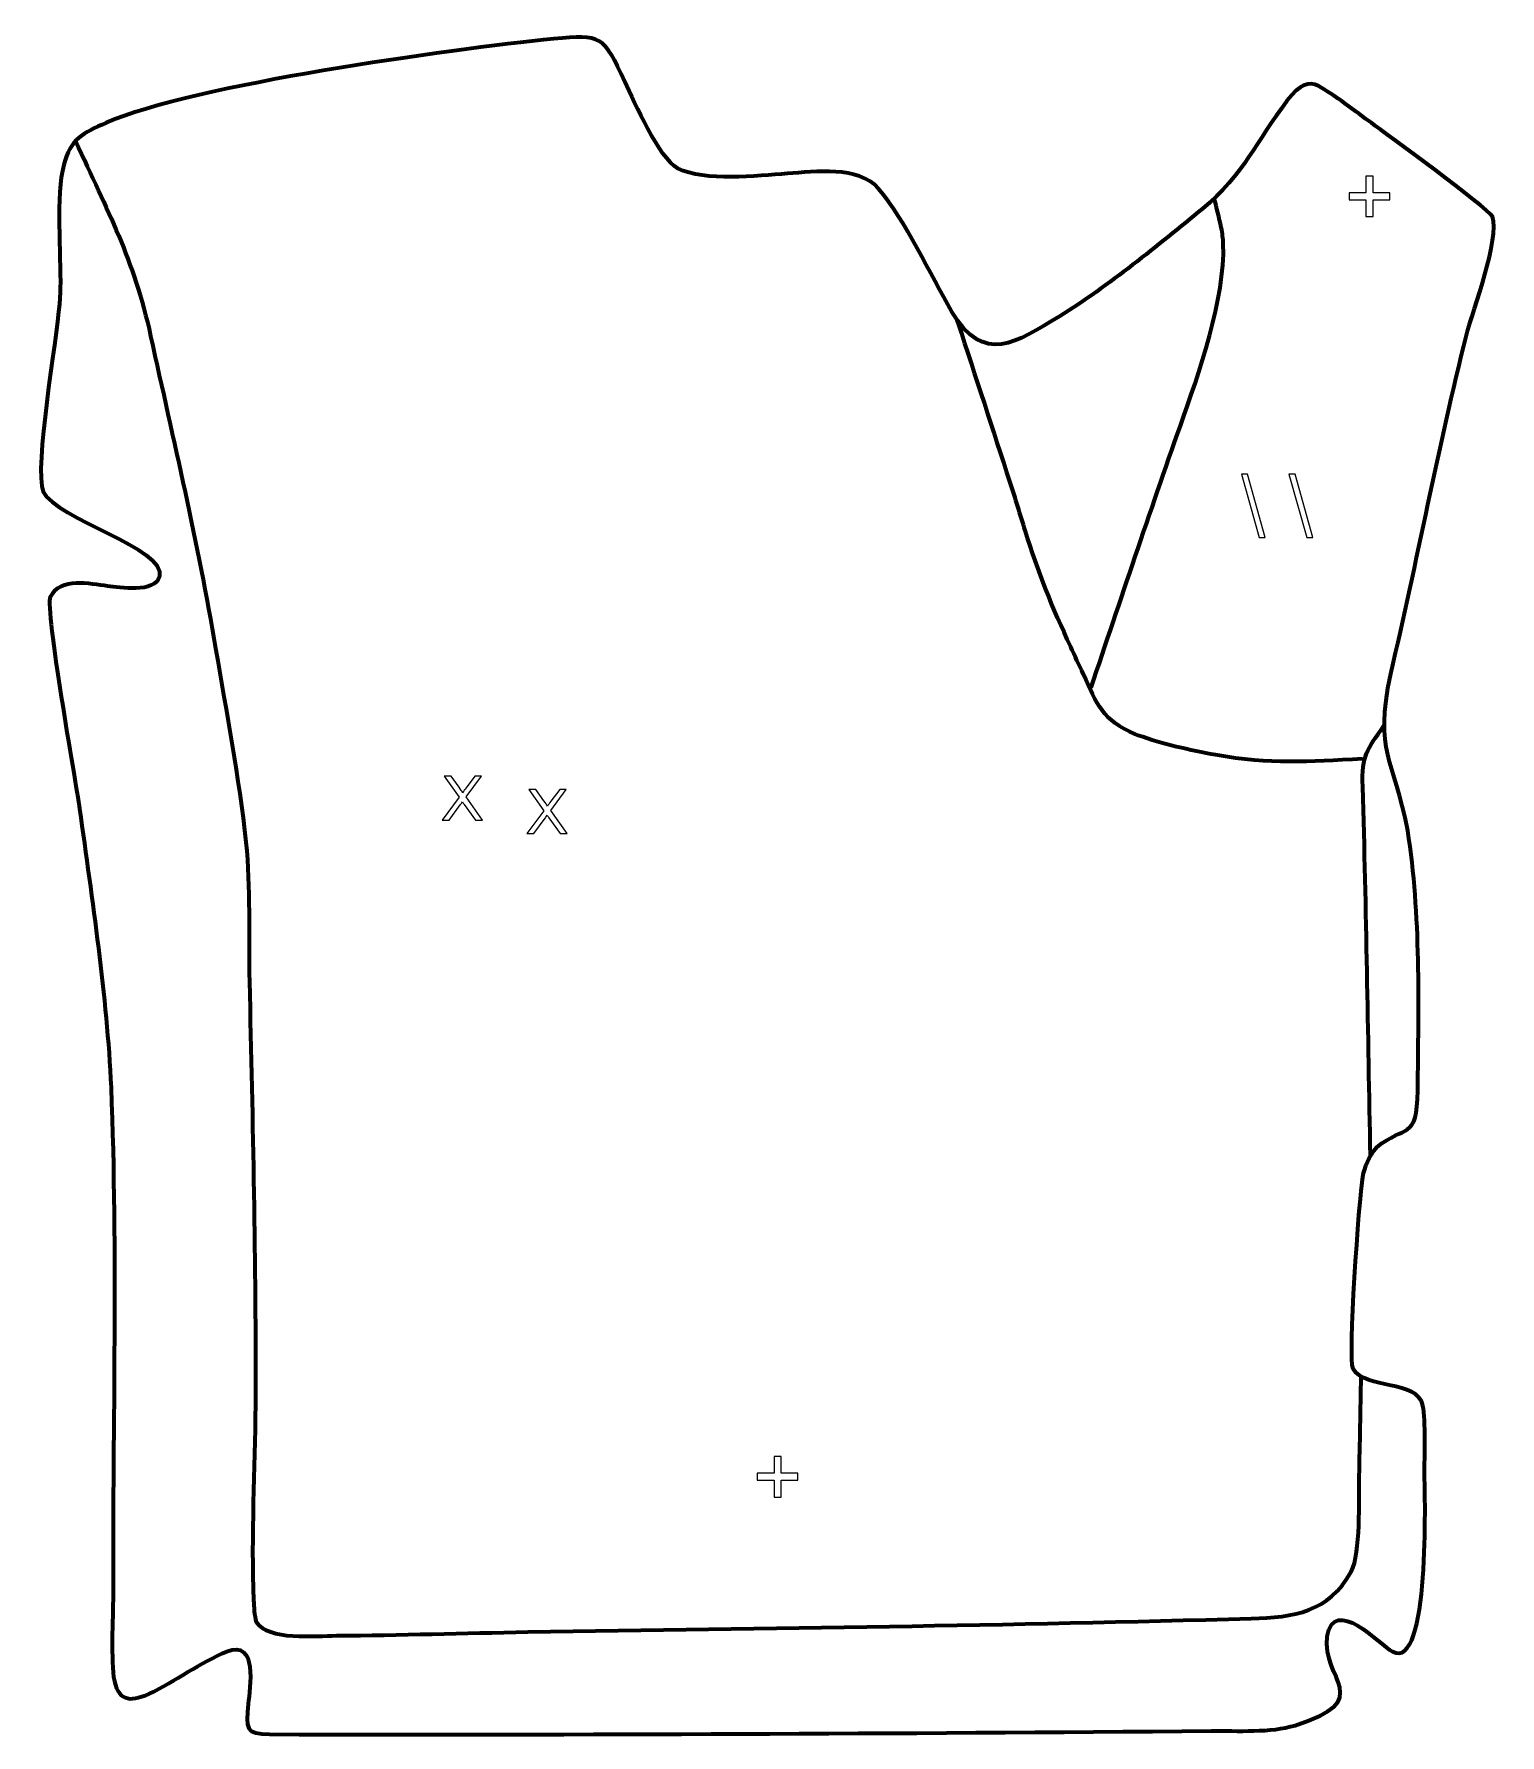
# Model space of a CAD drawing. Header units: millimetres. Extents: x -804 to -200, y -45 to 656.
import ezdxf

# ---------------------------------------------------------------- set-up
doc = ezdxf.new("R2010")
doc.units = ezdxf.units.MM
doc.header["$MEASUREMENT"] = 0
doc.layers.add('layer 2', color=7, linetype='Continuous')
doc.layers.add('layer 3', color=7, linetype='Continuous')

msp = doc.modelspace()

# ---------------------------------------------------------------- linework, layer by layer
at = {"layer": 'layer 2', "color": 140, "lineweight": 158}
for points, knots in [([(-786.5837, 611.5437), (-773.4448, 582.3666), (-762.7023, 563.2563), (-755.6672, 531.1359), (-755.6672, 531.1359), (-746.1699, 487.8948), (-736.3302, 446.1655), (-728.904, 402.402), (-728.904, 402.402), (-724.3914, 375.8085), (-719.3386, 349.4664), (-716.3992, 322.6227), (-716.3992, 322.6227), (-714.4922, 303.7863), (-715.3575, 284.1326), (-714.9691, 265.1576), (-714.9691, 265.1576), (-713.6556, 207.0225), (-712.2369, 148.9181), (-712.5154, 90.7616), (-712.5154, 90.7616), (-712.7045, 63.8239), (-714.406, 37.2044), (-713.24, 10.2239), (-713.24, 10.2239), (-713.1191, 7.7147), (-712.9748, 3.8086), (-712.1779, 1.4395), (-712.1779, 1.4395), (-707.4466, -6.4266), (-687.5875, -4.3274), (-679.1253, -4.2751), (-679.1253, -4.2751), (-652.8117, -4.1126), (-626.5501, -3.2342), (-600.2463, -2.7756), (-600.2463, -2.7756), (-500.8883, -1.2195), (-401.53, -0.0871), (-302.1977, 2.7919), (-302.1977, 2.7919), (-284.3545, 3.311), (-270.4005, 5.2023), (-260.9037, 22.0372), (-260.9037, 22.0372), (-256.933, 30.015), (-257.7377, 51.8225), (-257.6144, 61.4343), (-257.6144, 61.4343), (-257.2896, 75.1116), (-257.0501, 88.7899), (-256.8339, 102.4692)], [0, 0, 0, 0, 0.07142857, 0.07142857, 0.07142857, 0.07142857, 0.14285714, 0.14285714, 0.14285714, 0.14285714, 0.21428571, 0.21428571, 0.21428571, 0.21428571, 0.28571429, 0.28571429, 0.28571429, 0.28571429, 0.35714286, 0.35714286, 0.35714286, 0.35714286, 0.42857143, 0.42857143, 0.42857143, 0.42857143, 0.5, 0.5, 0.5, 0.5, 0.57142857, 0.57142857, 0.57142857, 0.57142857, 0.64285714, 0.64285714, 0.64285714, 0.64285714, 0.71428571, 0.71428571, 0.71428571, 0.71428571, 0.78571429, 0.78571429, 0.78571429, 0.78571429, 0.85714286, 0.85714286, 0.85714286, 0.85714286, 1, 1, 1, 1]), ([(-368.0957, 386.316), (-355.9939, 422.3492), (-343.9736, 458.4008), (-331.3139, 494.2437), (-331.3139, 494.2437), (-323.8598, 515.269), (-312.7877, 546.9322), (-313.6266, 569.1267), (-313.6266, 569.1267), (-313.7491, 571.5469), (-314.01, 573.4954), (-314.4609, 575.8682), (-314.4609, 575.8682), (-315.3197, 579.8906), (-316.387, 583.9082), (-317.3639, 587.9077)], [0, 0, 0, 0, 0.2, 0.2, 0.2, 0.2, 0.4, 0.4, 0.4, 0.4, 0.6, 0.6, 0.6, 0.6, 1, 1, 1, 1]), ([(-256.2816, 356.9484), (-279.0372, 355.8692), (-293.9725, 354.5245), (-316.8947, 358.5969), (-316.8947, 358.5969), (-327.0969, 360.5121), (-338.9671, 363.0229), (-348.6623, 366.6595), (-348.6623, 366.6595), (-348.6623, 366.6595), (-349.8909, 367.1204), (-349.8909, 367.1204), (-349.8909, 367.1204), (-363.5159, 372.8941), (-365.6568, 379.3407), (-371.3534, 391.9393), (-371.3534, 391.9393), (-373.0808, 395.6591), (-374.7688, 399.3946), (-376.5076, 403.1098), (-376.5076, 403.1098), (-384.113, 419.2402), (-389.9431, 434.0125), (-395.26, 451.0479), (-395.26, 451.0479), (-397.3099, 457.666), (-399.3027, 464.2883), (-401.4378, 470.8809), (-401.4378, 470.8809), (-408.5549, 492.7013), (-415.6682, 514.5229), (-422.7834, 536.3438), (-422.7834, 536.3438), (-422.7834, 536.3438), (-423.2474, 537.7669), (-423.2474, 537.7669)], [0, 0, 0, 0, 0.1, 0.1, 0.1, 0.1, 0.2, 0.2, 0.2, 0.2, 0.3, 0.3, 0.3, 0.3, 0.4, 0.4, 0.4, 0.4, 0.5, 0.5, 0.5, 0.5, 0.6, 0.6, 0.6, 0.6, 0.7, 0.7, 0.7, 0.7, 0.8, 0.8, 0.8, 0.8, 1, 1, 1, 1]), ([(-252.9645, 193.3768), (-253.984, 244.0592), (-254.6362, 294.7572), (-256.1695, 345.4271), (-256.1695, 345.4271), (-256.5837, 359.1145), (-254.6241, 359.973), (-247.2782, 370.8393)], [0, 0, 0, 0, 0.33333333, 0.33333333, 0.33333333, 0.33333333, 1, 1, 1, 1])]:
    msp.add_open_spline(points, degree=3, knots=knots, dxfattribs=at)
at = {"layer": 'layer 2', "color": 142}
for points, knots in [([(-254.833, 580.3807), (-254.833, 580.3807), (-254.833, 587.2952), (-254.833, 587.2952), (-254.833, 587.2952), (-254.833, 587.2952), (-261.7121, 587.2952), (-261.7121, 587.2952), (-261.7121, 587.2952), (-261.7121, 587.2952), (-261.7121, 590.188), (-261.7121, 590.188), (-261.7121, 590.188), (-261.7121, 590.188), (-254.833, 590.188), (-254.833, 590.188), (-254.833, 590.188), (-254.833, 590.188), (-254.833, 597.0671), (-254.833, 597.0671), (-254.833, 597.0671), (-254.833, 597.0671), (-251.9049, 597.0671), (-251.9049, 597.0671), (-251.9049, 597.0671), (-251.9049, 597.0671), (-251.9049, 590.188), (-251.9049, 590.188), (-251.9049, 590.188), (-251.9049, 590.188), (-245.0257, 590.188), (-245.0257, 590.188), (-245.0257, 590.188), (-245.0257, 590.188), (-245.0257, 587.2952), (-245.0257, 587.2952), (-245.0257, 587.2952), (-245.0257, 587.2952), (-251.9049, 587.2952), (-251.9049, 587.2952), (-251.9049, 587.2952), (-251.9049, 587.2952), (-251.9049, 580.3807), (-251.9049, 580.3807), (-251.9049, 580.3807), (-251.9049, 580.3807), (-254.833, 580.3807), (-254.833, 580.3807)], [0, 0, 0, 0, 0.07692308, 0.07692308, 0.07692308, 0.07692308, 0.15384615, 0.15384615, 0.15384615, 0.15384615, 0.23076923, 0.23076923, 0.23076923, 0.23076923, 0.30769231, 0.30769231, 0.30769231, 0.30769231, 0.38461538, 0.38461538, 0.38461538, 0.38461538, 0.46153846, 0.46153846, 0.46153846, 0.46153846, 0.53846154, 0.53846154, 0.53846154, 0.53846154, 0.61538462, 0.61538462, 0.61538462, 0.61538462, 0.69230769, 0.69230769, 0.69230769, 0.69230769, 0.76923077, 0.76923077, 0.76923077, 0.76923077, 0.84615385, 0.84615385, 0.84615385, 0.84615385, 1, 1, 1, 1]), ([(-298.8603, 448.1421), (-298.8603, 448.1421), (-306.1628, 474.2476), (-306.1628, 474.2476), (-306.1628, 474.2476), (-306.1628, 474.2476), (-303.6816, 474.2476), (-303.6816, 474.2476), (-303.6816, 474.2476), (-303.6816, 474.2476), (-296.3791, 448.1421), (-296.3791, 448.1421), (-296.3791, 448.1421), (-296.3791, 448.1421), (-298.8603, 448.1421), (-298.8603, 448.1421)], [0, 0, 0, 0, 0.2, 0.2, 0.2, 0.2, 0.4, 0.4, 0.4, 0.4, 0.6, 0.6, 0.6, 0.6, 1, 1, 1, 1]), ([(-279.2577, 448.1421), (-279.2577, 448.1421), (-286.5602, 474.2476), (-286.5602, 474.2476), (-286.5602, 474.2476), (-286.5602, 474.2476), (-284.079, 474.2476), (-284.079, 474.2476), (-284.079, 474.2476), (-284.079, 474.2476), (-276.7765, 448.1421), (-276.7765, 448.1421), (-276.7765, 448.1421), (-276.7765, 448.1421), (-279.2577, 448.1421), (-279.2577, 448.1421)], [0, 0, 0, 0, 0.2, 0.2, 0.2, 0.2, 0.4, 0.4, 0.4, 0.4, 0.6, 0.6, 0.6, 0.6, 1, 1, 1, 1]), ([(-635.558, 331.7161), (-635.558, 331.7161), (-628.5307, 341.1522), (-628.5307, 341.1522), (-628.5307, 341.1522), (-628.5307, 341.1522), (-634.7198, 349.9025), (-634.7198, 349.9025), (-634.7198, 349.9025), (-634.7198, 349.9025), (-631.8539, 349.9025), (-631.8539, 349.9025), (-631.8539, 349.9025), (-631.8539, 349.9025), (-628.5392, 345.2501), (-628.5392, 345.2501), (-628.5392, 345.2501), (-627.8491, 344.2849), (-627.3708, 343.5483), (-627.0956, 343.036), (-627.0956, 343.036), (-626.685, 343.671), (-626.2024, 344.3484), (-625.6478, 345.0638), (-625.6478, 345.0638), (-625.6478, 345.0638), (-622.0156, 349.9025), (-622.0156, 349.9025), (-622.0156, 349.9025), (-622.0156, 349.9025), (-619.3782, 349.9025), (-619.3782, 349.9025), (-619.3782, 349.9025), (-619.3782, 349.9025), (-625.6944, 341.258), (-625.6944, 341.258), (-625.6944, 341.258), (-625.6944, 341.258), (-618.8956, 331.7161), (-618.8956, 331.7161), (-618.8956, 331.7161), (-618.8956, 331.7161), (-621.8505, 331.7161), (-621.8505, 331.7161), (-621.8505, 331.7161), (-621.8505, 331.7161), (-626.4394, 338.2016), (-626.4394, 338.2016), (-626.4394, 338.2016), (-626.7019, 338.5699), (-626.9517, 338.9382), (-627.1845, 339.3022), (-627.1845, 339.3022), (-627.5909, 338.6926), (-627.8788, 338.2651), (-628.0566, 338.0238), (-628.0566, 338.0238), (-628.0566, 338.0238), (-632.6667, 331.7161), (-632.6667, 331.7161), (-632.6667, 331.7161), (-632.6667, 331.7161), (-635.558, 331.7161), (-635.558, 331.7161)], [0, 0, 0, 0, 0.05882353, 0.05882353, 0.05882353, 0.05882353, 0.11764706, 0.11764706, 0.11764706, 0.11764706, 0.17647059, 0.17647059, 0.17647059, 0.17647059, 0.23529412, 0.23529412, 0.23529412, 0.23529412, 0.29411765, 0.29411765, 0.29411765, 0.29411765, 0.35294118, 0.35294118, 0.35294118, 0.35294118, 0.41176471, 0.41176471, 0.41176471, 0.41176471, 0.47058824, 0.47058824, 0.47058824, 0.47058824, 0.52941176, 0.52941176, 0.52941176, 0.52941176, 0.58823529, 0.58823529, 0.58823529, 0.58823529, 0.64705882, 0.64705882, 0.64705882, 0.64705882, 0.70588235, 0.70588235, 0.70588235, 0.70588235, 0.76470588, 0.76470588, 0.76470588, 0.76470588, 0.82352941, 0.82352941, 0.82352941, 0.82352941, 0.88235294, 0.88235294, 0.88235294, 0.88235294, 1, 1, 1, 1]), ([(-600.6329, 326.1598), (-600.6329, 326.1598), (-593.6056, 335.5959), (-593.6056, 335.5959), (-593.6056, 335.5959), (-593.6056, 335.5959), (-599.7947, 344.3462), (-599.7947, 344.3462), (-599.7947, 344.3462), (-599.7947, 344.3462), (-596.9288, 344.3462), (-596.9288, 344.3462), (-596.9288, 344.3462), (-596.9288, 344.3462), (-593.6141, 339.6938), (-593.6141, 339.6938), (-593.6141, 339.6938), (-592.924, 338.7286), (-592.4457, 337.992), (-592.1705, 337.4797), (-592.1705, 337.4797), (-591.7599, 338.1147), (-591.2773, 338.7921), (-590.7227, 339.5075), (-590.7227, 339.5075), (-590.7227, 339.5075), (-587.0905, 344.3462), (-587.0905, 344.3462), (-587.0905, 344.3462), (-587.0905, 344.3462), (-584.4531, 344.3462), (-584.4531, 344.3462), (-584.4531, 344.3462), (-584.4531, 344.3462), (-590.7693, 335.7017), (-590.7693, 335.7017), (-590.7693, 335.7017), (-590.7693, 335.7017), (-583.9705, 326.1598), (-583.9705, 326.1598), (-583.9705, 326.1598), (-583.9705, 326.1598), (-586.9254, 326.1598), (-586.9254, 326.1598), (-586.9254, 326.1598), (-586.9254, 326.1598), (-591.5143, 332.6453), (-591.5143, 332.6453), (-591.5143, 332.6453), (-591.7768, 333.0136), (-592.0266, 333.3819), (-592.2594, 333.7459), (-592.2594, 333.7459), (-592.6658, 333.1363), (-592.9537, 332.7088), (-593.1315, 332.4675), (-593.1315, 332.4675), (-593.1315, 332.4675), (-597.7416, 326.1598), (-597.7416, 326.1598), (-597.7416, 326.1598), (-597.7416, 326.1598), (-600.6329, 326.1598), (-600.6329, 326.1598)], [0, 0, 0, 0, 0.05882353, 0.05882353, 0.05882353, 0.05882353, 0.11764706, 0.11764706, 0.11764706, 0.11764706, 0.17647059, 0.17647059, 0.17647059, 0.17647059, 0.23529412, 0.23529412, 0.23529412, 0.23529412, 0.29411765, 0.29411765, 0.29411765, 0.29411765, 0.35294118, 0.35294118, 0.35294118, 0.35294118, 0.41176471, 0.41176471, 0.41176471, 0.41176471, 0.47058824, 0.47058824, 0.47058824, 0.47058824, 0.52941176, 0.52941176, 0.52941176, 0.52941176, 0.58823529, 0.58823529, 0.58823529, 0.58823529, 0.64705882, 0.64705882, 0.64705882, 0.64705882, 0.70588235, 0.70588235, 0.70588235, 0.70588235, 0.76470588, 0.76470588, 0.76470588, 0.76470588, 0.82352941, 0.82352941, 0.82352941, 0.82352941, 0.88235294, 0.88235294, 0.88235294, 0.88235294, 1, 1, 1, 1]), ([(-498.7802, 52.8014), (-498.7802, 52.8014), (-498.7802, 59.7159), (-498.7802, 59.7159), (-498.7802, 59.7159), (-498.7802, 59.7159), (-505.6593, 59.7159), (-505.6593, 59.7159), (-505.6593, 59.7159), (-505.6593, 59.7159), (-505.6593, 62.6087), (-505.6593, 62.6087), (-505.6593, 62.6087), (-505.6593, 62.6087), (-498.7802, 62.6087), (-498.7802, 62.6087), (-498.7802, 62.6087), (-498.7802, 62.6087), (-498.7802, 69.4878), (-498.7802, 69.4878), (-498.7802, 69.4878), (-498.7802, 69.4878), (-495.8521, 69.4878), (-495.8521, 69.4878), (-495.8521, 69.4878), (-495.8521, 69.4878), (-495.8521, 62.6087), (-495.8521, 62.6087), (-495.8521, 62.6087), (-495.8521, 62.6087), (-488.9729, 62.6087), (-488.9729, 62.6087), (-488.9729, 62.6087), (-488.9729, 62.6087), (-488.9729, 59.7159), (-488.9729, 59.7159), (-488.9729, 59.7159), (-488.9729, 59.7159), (-495.8521, 59.7159), (-495.8521, 59.7159), (-495.8521, 59.7159), (-495.8521, 59.7159), (-495.8521, 52.8014), (-495.8521, 52.8014), (-495.8521, 52.8014), (-495.8521, 52.8014), (-498.7802, 52.8014), (-498.7802, 52.8014)], [0, 0, 0, 0, 0.07692308, 0.07692308, 0.07692308, 0.07692308, 0.15384615, 0.15384615, 0.15384615, 0.15384615, 0.23076923, 0.23076923, 0.23076923, 0.23076923, 0.30769231, 0.30769231, 0.30769231, 0.30769231, 0.38461538, 0.38461538, 0.38461538, 0.38461538, 0.46153846, 0.46153846, 0.46153846, 0.46153846, 0.53846154, 0.53846154, 0.53846154, 0.53846154, 0.61538462, 0.61538462, 0.61538462, 0.61538462, 0.69230769, 0.69230769, 0.69230769, 0.69230769, 0.76923077, 0.76923077, 0.76923077, 0.76923077, 0.84615385, 0.84615385, 0.84615385, 0.84615385, 1, 1, 1, 1])]:
    msp.add_open_spline(points, degree=3, knots=knots, dxfattribs=at)
at = {"layer": 'layer 3', "color": 242, "lineweight": 158}
msp.add_open_spline([(-589.5965, 653.632), (-570.048, 655.6184), (-569.0482, 654.9994), (-560.2505, 635.8992), (-560.2505, 635.8992), (-556.2074, 627.2662), (-546.1579, 604.6954), (-538.4399, 600.1939), (-538.4399, 600.1939), (-526.9048, 594.7018), (-506.2267, 597.2714), (-493.1896, 598.0886), (-493.1896, 598.0886), (-481.7444, 598.8923), (-464.1505, 601.5045), (-455.7411, 591.8862), (-455.7411, 591.8862), (-444.5994, 579.1428), (-434.3814, 556.3631), (-425.4543, 541.191), (-425.4543, 541.191), (-412.2711, 518.9847), (-398.9829, 528.472), (-381.0786, 539.2638), (-381.0786, 539.2638), (-360.7882, 551.9177), (-340.7809, 568.4412), (-322.2261, 583.6347), (-322.2261, 583.6347), (-305.2375, 597.5458), (-300.0758, 611.5201), (-287.4141, 628.0386), (-287.4141, 628.0386), (-281.8802, 635.1579), (-278.3837, 636.1492), (-274.556, 634.2395), (-274.556, 634.2395), (-268.5335, 630.9732), (-258.3668, 623.1576), (-252.623, 618.9884), (-252.623, 618.9884), (-246.3747, 614.4529), (-205.1118, 584.386), (-202.6812, 580.4047), (-202.6812, 580.4047), (-199.613, 571.3238), (-210.5443, 542.5189), (-213.4253, 531.5391), (-213.4253, 531.5391), (-224.9934, 485.3257), (-233.7345, 438.3669), (-244.6599, 391.9373), (-244.6599, 391.9373), (-251.5037, 359.135), (-243.4225, 357.8692), (-237.636, 327.4689), (-237.636, 327.4689), (-232.1164, 292.7015), (-233.1141, 255.5103), (-233.5065, 220.3283), (-233.5065, 220.3283), (-233.7418, 199.2365), (-238.7251, 206.6382), (-250.3626, 196.9346), (-250.3626, 196.9346), (-253.7278, 193.0896), (-255.3466, 189.0028), (-256.1453, 184.7085), (-256.1453, 184.7085), (-257.6836, 175.6665), (-262.3206, 109.465), (-260.1302, 105.6828), (-260.1302, 105.6828), (-254.9064, 96.6626), (-233.6869, 101.5176), (-231.3772, 90.3542), (-231.3772, 90.3542), (-230.186, 84.5969), (-230.7049, 68.9346), (-230.7015, 62.2342), (-230.7015, 62.2342), (-230.563, 54.198), (-228.2976, -19.1976), (-243.8613, -10.8841), (-243.8613, -10.8841), (-249.625, -7.8054), (-267.6256, 12.5218), (-270.8772, -4.6159), (-270.8772, -4.6159), (-273.2065, -22.445), (-250.258, -30.6634), (-284.0647, -41.2415), (-284.0647, -41.2415), (-294.0014, -44.3507), (-307.9321, -43.4337), (-318.5628, -43.5251), (-318.5628, -43.5251), (-448.0365, -44.6376), (-577.1595, -45.2157), (-706.6411, -44.9333), (-706.6411, -44.9333), (-716.5936, -44.726), (-716.4547, -42.6469), (-715.4446, -32.4025), (-715.4446, -32.4025), (-714.7991, -25.8558), (-711.4666, -5.4941), (-724.2903, -10.8466), (-724.2903, -10.8466), (-734.8587, -15.2578), (-745.7199, -23.049), (-756.2554, -28.263), (-756.2554, -28.263), (-764.6974, -31.9607), (-769.3598, -31.037), (-770.9324, -21.355), (-770.9324, -21.355), (-772.1136, -11.5563), (-771.1024, 4.2899), (-771.1418, 14.8636), (-771.1418, 14.8636), (-771.3231, 83.4716), (-769.2625, 153.1047), (-771.9869, 221.5682), (-771.9869, 221.5682), (-773.7334, 259.2393), (-779.8221, 298.9025), (-784.9541, 336.3875), (-784.9541, 336.3875), (-786.6967, 348.2518), (-799.3092, 418.5784), (-797.0862, 423.7543), (-797.0862, 423.7543), (-792.6689, 431.8838), (-780.8685, 429.0969), (-773.4011, 428.139), (-773.4011, 428.139), (-768.469, 427.5062), (-753.967, 425.1466), (-752.0694, 432.1292), (-752.0694, 432.1292), (-748.9617, 443.565), (-794.6872, 455.9556), (-800.0106, 467.0235), (-800.0106, 467.0235), (-803.7371, 477.0761), (-794.4312, 529.5908), (-793.2759, 544.3194), (-793.2759, 544.3194), (-793.1035, 546.5174), (-792.9917, 548.6568), (-792.919, 550.8594), (-792.919, 550.8594), (-792.616, 565.1304), (-794.8195, 589.0684), (-791.5071, 601.744), (-791.5071, 601.744), (-788.7427, 612.3221), (-783.5383, 614.8616), (-774.0064, 619.0193), (-774.0064, 619.0193), (-738.0769, 634.6914), (-632.8832, 649.2336), (-589.5965, 653.632)], degree=3, knots=[0, 0, 0, 0, 0.02380952, 0.02380952, 0.02380952, 0.02380952, 0.04761905, 0.04761905, 0.04761905, 0.04761905, 0.07142857, 0.07142857, 0.07142857, 0.07142857, 0.0952381, 0.0952381, 0.0952381, 0.0952381, 0.11904762, 0.11904762, 0.11904762, 0.11904762, 0.14285714, 0.14285714, 0.14285714, 0.14285714, 0.16666667, 0.16666667, 0.16666667, 0.16666667, 0.19047619, 0.19047619, 0.19047619, 0.19047619, 0.21428571, 0.21428571, 0.21428571, 0.21428571, 0.23809524, 0.23809524, 0.23809524, 0.23809524, 0.26190476, 0.26190476, 0.26190476, 0.26190476, 0.28571429, 0.28571429, 0.28571429, 0.28571429, 0.30952381, 0.30952381, 0.30952381, 0.30952381, 0.33333333, 0.33333333, 0.33333333, 0.33333333, 0.35714286, 0.35714286, 0.35714286, 0.35714286, 0.38095238, 0.38095238, 0.38095238, 0.38095238, 0.4047619, 0.4047619, 0.4047619, 0.4047619, 0.42857143, 0.42857143, 0.42857143, 0.42857143, 0.45238095, 0.45238095, 0.45238095, 0.45238095, 0.47619048, 0.47619048, 0.47619048, 0.47619048, 0.5, 0.5, 0.5, 0.5, 0.52380952, 0.52380952, 0.52380952, 0.52380952, 0.54761905, 0.54761905, 0.54761905, 0.54761905, 0.57142857, 0.57142857, 0.57142857, 0.57142857, 0.5952381, 0.5952381, 0.5952381, 0.5952381, 0.61904762, 0.61904762, 0.61904762, 0.61904762, 0.64285714, 0.64285714, 0.64285714, 0.64285714, 0.66666667, 0.66666667, 0.66666667, 0.66666667, 0.69047619, 0.69047619, 0.69047619, 0.69047619, 0.71428571, 0.71428571, 0.71428571, 0.71428571, 0.73809524, 0.73809524, 0.73809524, 0.73809524, 0.76190476, 0.76190476, 0.76190476, 0.76190476, 0.78571429, 0.78571429, 0.78571429, 0.78571429, 0.80952381, 0.80952381, 0.80952381, 0.80952381, 0.83333333, 0.83333333, 0.83333333, 0.83333333, 0.85714286, 0.85714286, 0.85714286, 0.85714286, 0.88095238, 0.88095238, 0.88095238, 0.88095238, 0.9047619, 0.9047619, 0.9047619, 0.9047619, 0.92857143, 0.92857143, 0.92857143, 0.92857143, 0.95238095, 0.95238095, 0.95238095, 0.95238095, 1, 1, 1, 1], dxfattribs=at)

doc.saveas('drawing.dxf')
